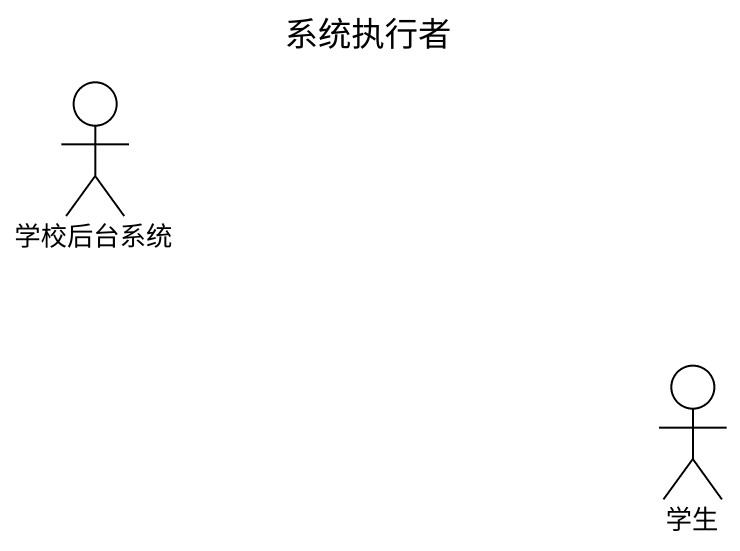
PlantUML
@startuml
title 系统执行者
actor 学校后台系统
actor 学生
@enduml
